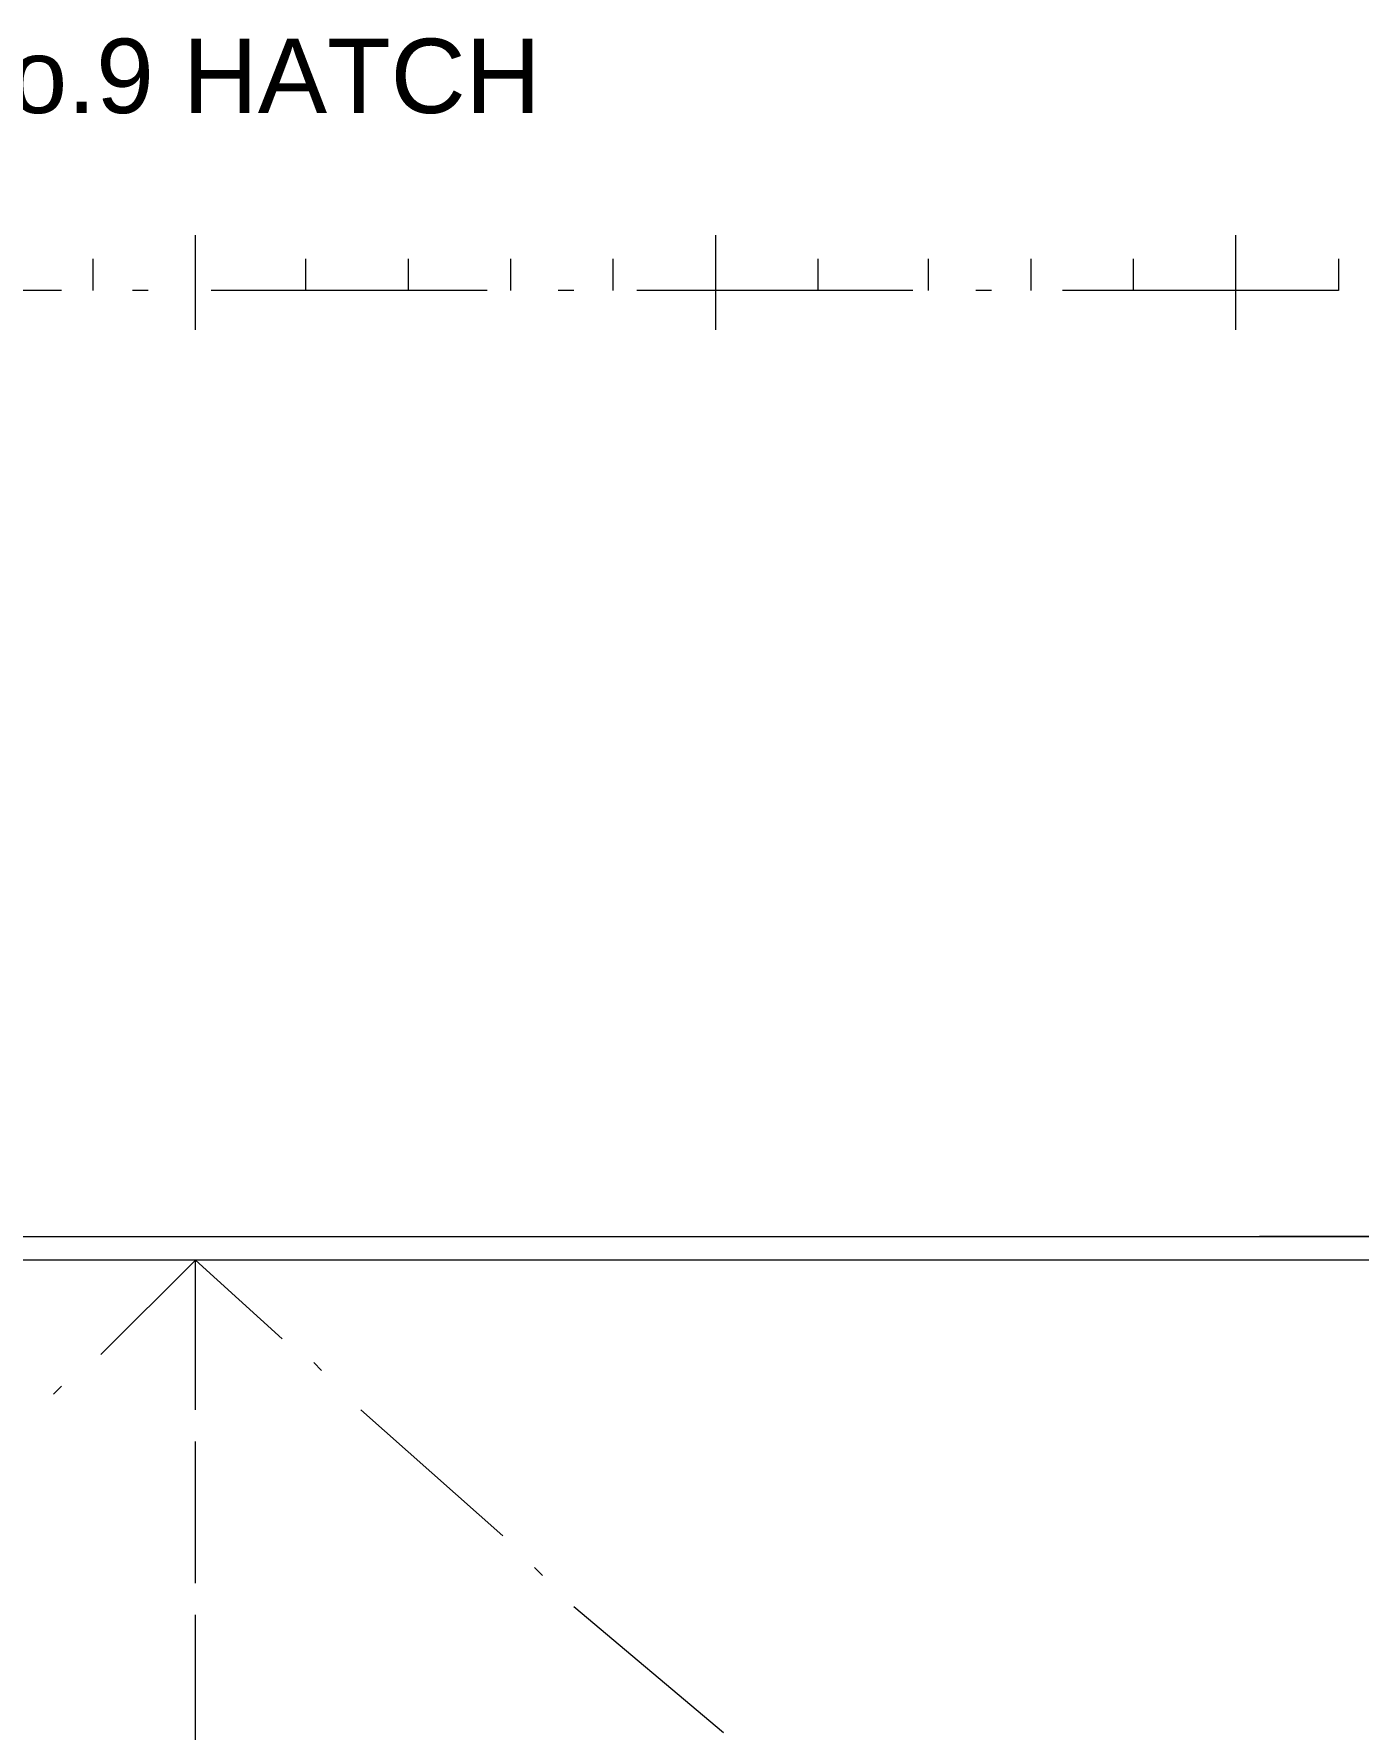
# Model space of a CAD drawing. Header units: millimetres. Extents: x -1005 to 294628, y -1154 to 182592.
# Drawn here: x 53441 to 65012, y 142610 to 157421 of the extents above; entities that cross this region are included whole.
import ezdxf

# ---------------------------------------------------------------- set-up
doc = ezdxf.new("R2010")
doc.units = ezdxf.units.MM
doc.layers.add('PDF_Geomertry', color=7, linetype='Continuous')
doc.styles.get("Standard").update_dxf_attribs({"font": 'arial.ttf'})

msp = doc.modelspace()

# ---------------------------------------------------------------- linework, layer by layer
at = {"layer": 'PDF_Geomertry', "lineweight": 5}
msp.add_lwpolyline([(66011, 146708), (50101, 146708), (50101, 163583), (66011, 163583)], close=True, dxfattribs=at)
for points in [[(64151, 163376), (65804, 163376), (50307, 163376), (50307, 146915), (65804, 146915), (64151, 146915)], [(54853, 154835), (54853, 155662)], [(59399, 154835), (59399, 155662)], [(63945, 154835), (63945, 155662)], [(53958, 155180), (53958, 155455)], [(55817, 155180), (55817, 155455)], [(56713, 155180), (56713, 155455)], [(57608, 155180), (57608, 155455)], [(58503, 155180), (58503, 155455)], [(60294, 155180), (60294, 155455)], [(61258, 155180), (61258, 155455)], [(62154, 155180), (62154, 155455)], [(64840, 155455), (64840, 155180), (62429, 155180)], [(63049, 155180), (63049, 155455)], [(53682, 155180), (51340, 155180)], [(54440, 155180), (54302, 155180)], [(57401, 155180), (54991, 155180)], [(58159, 155180), (58021, 155180)], [(61121, 155180), (58710, 155180)], [(61809, 155180), (61672, 155180)], [(53613, 146915), (55335, 146915)], [(55748, 146915), (57401, 146915)], [(57815, 146915), (59537, 146915)], [(59950, 146915), (61603, 146915)], [(62016, 146915), (63669, 146915)], [(55611, 146019), (54853, 146708), (54027, 145882)], [(54853, 145400), (54853, 146708)], [(55955, 145744), (55886, 145813)], [(53613, 145537), (53682, 145606)], [(57539, 144298), (56299, 145400)], [(54853, 143884), (54853, 145124)], [(57884, 143953), (57815, 144022)], [(59468, 142576), (58159, 143678)], [(54853, 142369), (54853, 143609)]]:
    msp.add_lwpolyline(points, dxfattribs=at)

# ---------------------------------------------------------------- texts
msp.add_text('No.9 HATCH', height=650).set_placement((52572, 156729))

doc.saveas('drawing.dxf')
